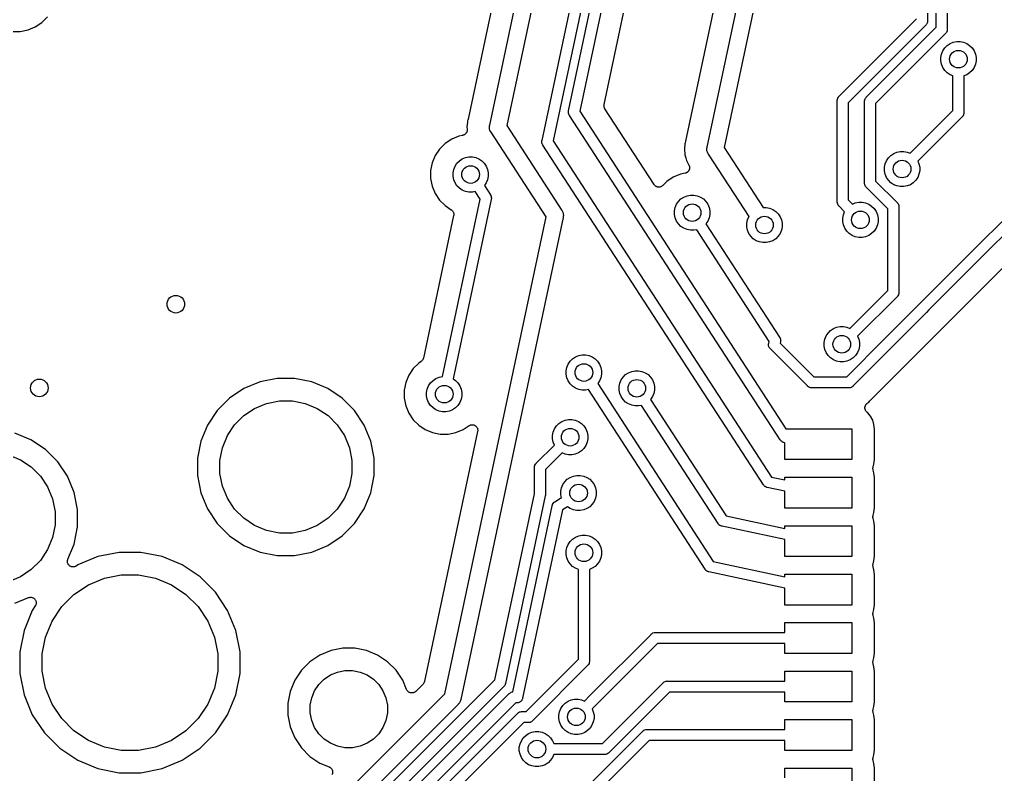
# Model space of a CAD drawing. Extents: x 59 to 2996, y -153 to 1402.
# Drawn here: x 610.82 to 632.98, y 645.91 to 663.05 of the extents above; entities that cross this region are included whole.
import ezdxf

# ---------------------------------------------------------------- set-up
doc = ezdxf.new("R2010")
doc.units = 0
doc.layers.add('BLACK', color=7, linetype='CONTINUOUS')

msp = doc.modelspace()

# ---------------------------------------------------------------- linework, layer by layer
at = {"layer": 'BLACK', "linetype": 'Continuous'}
for points in [[(626.362, 674.256), (623.538, 660.968), (628.22, 653.758), (629.717, 653.758), (629.717, 653.058), (628.193, 653.058), (628.193, 653.442), (628.173, 653.446), (628.167, 653.447), (628.161, 653.449), (628.161, 653.449), (628.15, 653.452), (628.143, 653.455), (628.122, 653.466), (628.103, 653.482), (628.092, 653.497), (628.091, 653.497), (628.088, 653.502), (628.085, 653.507), (623.303, 660.87), (623.299, 660.875), (623.297, 660.88), (623.297, 660.88), (623.288, 660.897), (623.281, 660.92), (623.279, 660.945), (623.279, 660.945), (623.281, 660.963), (623.281, 660.963), (623.282, 660.969), (623.284, 660.975), (626.108, 674.263)], [(625.803, 673.787), (622.935, 660.296), (627.893, 652.661), (628.193, 652.598), (628.193, 652.658), (629.717, 652.658), (629.717, 651.958), (628.193, 651.958), (628.193, 652.342), (627.796, 652.426), (627.79, 652.427), (627.784, 652.429), (627.784, 652.429), (627.767, 652.435), (627.745, 652.446), (627.743, 652.449), (627.726, 652.462), (627.715, 652.477), (627.715, 652.477), (627.711, 652.482), (627.708, 652.487), (622.7, 660.198), (622.697, 660.203), (622.694, 660.209), (622.694, 660.209), (622.685, 660.225), (622.678, 660.249), (622.676, 660.273), (622.677, 660.278), (622.678, 660.292), (622.678, 660.292), (622.679, 660.298), (622.681, 660.304), (625.548, 673.794)], [(629.002, 670.423), (626.817, 660.143), (627.7, 658.783), (627.772, 658.783), (627.849, 658.767), (627.922, 658.737), (627.987, 658.693), (628.043, 658.638), (628.087, 658.572), (628.117, 658.499), (628.132, 658.422), (628.132, 658.343), (628.117, 658.266), (628.087, 658.193), (628.043, 658.128), (627.987, 658.072), (627.922, 658.028), (627.849, 657.998), (627.772, 657.983), (627.693, 657.983), (627.616, 657.998), (627.543, 658.028), (627.477, 658.072), (627.422, 658.128), (627.378, 658.193), (627.348, 658.266), (627.332, 658.343), (627.332, 658.422), (627.348, 658.499), (627.378, 658.572), (627.38, 658.575), (626.459, 659.994), (626.453, 660.001), (626.436, 660.034), (626.426, 660.07), (626.422, 660.108), (626.422, 660.108), (626.423, 660.114), (626.426, 660.136), (626.426, 660.136), (626.427, 660.145), (626.429, 660.154), (628.638, 670.547)], [(616.046, 643.314), (620.472, 647.739), (622.773, 658.566), (621.522, 660.491), (621.516, 660.499), (621.499, 660.532), (621.489, 660.568), (621.487, 660.59), (621.486, 660.605), (621.486, 660.606), (621.489, 660.633), (621.489, 660.633), (621.49, 660.643), (621.493, 660.652), (622.869, 667.127)], [(623.242, 667.048), (621.88, 660.641), (623.13, 658.715), (623.136, 658.707), (623.153, 658.674), (623.163, 658.64), (623.164, 658.638), (623.167, 658.601), (623.167, 658.601), (623.164, 658.573), (623.164, 658.573), (623.163, 658.563), (623.16, 658.554), (620.835, 647.615), (620.834, 647.607), (620.831, 647.597), (620.831, 647.596), (620.828, 647.588), (620.823, 647.571), (620.823, 647.57), (620.822, 647.569), (620.814, 647.554), (620.805, 647.538), (620.805, 647.537), (620.804, 647.536), (620.793, 647.523), (620.788, 647.516), (620.787, 647.515), (620.78, 647.507), (620.773, 647.502), (616.365, 643.094)], [(631.433, 667.147), (631.433, 663.016), (631.434, 663.01), (631.433, 663.004), (631.433, 663.004), (631.431, 662.985), (631.424, 662.962), (631.416, 662.947), (631.412, 662.94), (631.401, 662.926), (631.401, 662.926), (631.397, 662.921), (631.392, 662.917), (629.635, 661.16), (629.635, 658.953), (629.729, 658.859), (629.794, 658.885), (629.871, 658.901), (629.95, 658.901), (630.027, 658.885), (630.1, 658.855), (630.165, 658.811), (630.221, 658.756), (630.265, 658.69), (630.295, 658.617), (630.31, 658.54), (630.31, 658.461), (630.295, 658.384), (630.265, 658.311), (630.221, 658.246), (630.165, 658.19), (630.1, 658.146), (630.027, 658.116), (629.95, 658.101), (629.871, 658.101), (629.794, 658.116), (629.721, 658.146), (629.655, 658.19), (629.6, 658.246), (629.556, 658.311), (629.526, 658.384), (629.51, 658.461), (629.51, 658.54), (629.526, 658.617), (629.552, 658.682), (629.426, 658.808), (629.421, 658.812), (629.417, 658.817), (629.406, 658.831), (629.394, 658.853), (629.387, 658.876), (629.386, 658.884), (629.385, 658.895), (629.385, 658.895), (629.385, 658.901), (629.385, 658.907), (629.385, 661.206), (629.385, 661.212), (629.385, 661.218), (629.385, 661.218), (629.387, 661.237), (629.394, 661.26), (629.396, 661.264), (629.406, 661.282), (629.418, 661.296), (629.421, 661.301), (629.426, 661.305), (631.183, 663.062)], [(622.315, 666.966), (621.002, 660.788), (621.002, 660.786), (621, 660.781), (620.999, 660.776), (620.99, 660.749), (620.987, 660.721), (620.987, 660.721), (620.975, 660.612), (620.98, 660.554), (620.98, 660.552), (620.98, 660.547), (620.981, 660.542), (620.98, 660.535), (620.98, 660.527), (620.979, 660.522), (620.978, 660.517), (620.976, 660.51), (620.974, 660.503), (620.972, 660.498), (620.971, 660.494), (620.967, 660.487), (620.964, 660.48), (620.961, 660.476), (620.959, 660.472), (620.954, 660.466), (620.95, 660.46), (620.946, 660.457), (620.943, 660.453), (620.937, 660.448), (620.932, 660.443), (620.928, 660.44), (620.924, 660.437), (620.917, 660.434), (620.911, 660.43), (620.906, 660.428), (620.902, 660.425), (620.895, 660.423), (620.888, 660.421), (620.883, 660.42), (620.878, 660.418), (620.795, 660.402), (620.629, 660.333), (620.481, 660.234), (620.354, 660.107), (620.255, 659.959), (620.186, 659.793), (620.151, 659.618), (620.151, 659.439), (620.186, 659.264), (620.255, 659.098), (620.354, 658.95), (620.481, 658.823), (620.621, 658.73), (620.622, 658.729), (620.622, 658.728), (620.623, 658.728), (620.632, 658.72), (620.641, 658.713), (620.641, 658.712), (620.642, 658.712), (620.649, 658.703), (620.657, 658.693), (620.657, 658.693), (620.657, 658.693), (620.662, 658.682), (620.668, 658.671), (620.668, 658.671), (620.668, 658.671), (620.672, 658.659), (620.675, 658.647), (620.675, 658.647), (620.675, 658.647), (620.676, 658.635), (620.677, 658.623), (620.677, 658.622), (620.677, 658.622), (620.676, 658.61), (620.675, 658.598), (620.674, 658.598), (620.674, 658.598), (619.987, 655.364), (619.987, 655.362), (619.983, 655.351), (619.98, 655.341), (619.979, 655.34), (619.979, 655.338), (619.973, 655.329), (619.968, 655.319), (619.967, 655.318), (619.967, 655.317), (619.959, 655.309), (619.953, 655.3), (619.951, 655.299), (619.95, 655.298), (619.942, 655.291), (619.933, 655.284), (619.881, 655.25), (619.755, 655.123), (619.655, 654.974), (619.587, 654.809), (619.552, 654.634), (619.552, 654.455), (619.587, 654.279), (619.655, 654.114), (619.755, 653.965), (619.881, 653.839), (620.03, 653.74), (620.195, 653.671), (620.371, 653.636), (620.549, 653.636), (620.725, 653.671), (620.89, 653.74), (621.024, 653.829), (621.025, 653.83), (621.026, 653.83), (621.026, 653.831), (621.037, 653.836), (621.047, 653.841), (621.048, 653.841), (621.049, 653.842), (621.06, 653.845), (621.071, 653.848), (621.072, 653.848), (621.072, 653.848), (621.084, 653.849), (621.096, 653.85), (621.096, 653.85), (621.097, 653.85), (621.109, 653.849), (621.121, 653.848), (621.121, 653.847), (621.122, 653.847), (621.133, 653.844), (621.144, 653.84), (621.145, 653.84), (621.145, 653.84), (621.156, 653.834), (621.166, 653.828), (621.166, 653.828), (621.167, 653.828), (621.176, 653.82), (621.185, 653.812), (621.185, 653.812), (621.186, 653.812), (621.193, 653.802), (621.201, 653.793), (621.201, 653.793), (621.201, 653.792), (621.207, 653.782), (621.212, 653.771), (621.212, 653.771), (621.213, 653.77), (621.216, 653.759), (621.219, 653.747), (621.219, 653.747), (621.219, 653.746), (621.22, 653.735), (621.221, 653.723), (621.221, 653.722), (621.221, 653.722), (621.22, 653.71), (621.219, 653.698), (621.219, 653.698), (621.219, 653.697), (620.014, 648.029), (620.013, 648.027), (620.01, 648.017), (620.007, 648.006), (620.006, 648.005), (620.006, 648.004), (620, 647.994), (619.995, 647.985), (619.994, 647.983), (619.993, 647.982), (619.986, 647.974), (619.979, 647.965), (619.812, 647.798), (619.812, 647.798), (619.812, 647.798), (619.812, 647.798), (619.811, 647.797), (619.802, 647.79), (619.792, 647.782), (619.792, 647.782), (619.792, 647.782), (619.781, 647.776), (619.77, 647.771), (619.77, 647.77), (619.77, 647.77), (619.758, 647.767), (619.747, 647.763), (619.746, 647.763), (619.746, 647.763), (619.734, 647.762), (619.722, 647.761), (619.722, 647.761), (619.721, 647.761), (619.709, 647.762), (619.697, 647.764), (619.697, 647.764), (619.697, 647.764), (619.685, 647.767), (619.674, 647.771), (619.673, 647.771), (619.673, 647.771), (619.662, 647.777), (619.652, 647.783), (619.651, 647.783), (619.651, 647.783), (619.642, 647.791), (619.633, 647.799), (619.632, 647.799), (619.632, 647.799), (619.625, 647.808), (619.617, 647.818), (619.617, 647.818), (619.617, 647.818), (619.611, 647.829), (619.605, 647.84), (619.518, 648.05), (619.367, 648.276), (619.174, 648.469), (618.948, 648.62), (618.696, 648.724), (618.429, 648.778), (618.156, 648.778), (617.889, 648.724), (617.638, 648.62), (617.411, 648.469), (617.218, 648.276), (617.067, 648.05), (616.963, 647.798), (616.91, 647.531), (616.91, 647.258), (616.963, 646.991), (617.067, 646.74), (617.218, 646.513), (617.411, 646.32), (617.638, 646.169), (617.848, 646.082), (617.849, 646.082), (617.849, 646.082), (617.849, 646.082), (617.849, 646.081), (617.86, 646.075), (617.87, 646.07), (617.871, 646.069), (617.871, 646.069), (617.88, 646.062), (617.889, 646.054), (617.89, 646.054), (617.89, 646.053), (617.897, 646.044), (617.905, 646.035), (617.905, 646.034), (617.905, 646.034), (617.911, 646.023), (617.917, 646.013), (617.917, 646.012), (617.917, 646.012), (617.92, 646.001), (617.924, 645.989), (617.924, 645.989), (617.924, 645.988), (617.925, 645.976), (617.926, 645.964), (617.926, 645.964), (617.926, 645.964), (617.925, 645.952), (617.924, 645.94), (617.923, 645.939), (617.923, 645.939), (617.92, 645.927), (617.916, 645.916), (617.916, 645.916), (617.916, 645.915), (617.91, 645.905)], [(627.231, 666.37), (625.939, 660.29), (625.939, 660.288), (625.937, 660.283), (625.936, 660.278), (625.927, 660.251), (625.924, 660.223), (625.924, 660.223), (625.912, 660.114), (625.924, 659.977), (625.943, 659.909), (625.943, 659.909), (625.962, 659.845), (626.009, 659.755), (626.009, 659.755), (626.016, 659.74), (626.017, 659.739), (626.019, 659.734), (626.021, 659.73), (626.023, 659.723), (626.026, 659.716), (626.027, 659.711), (626.028, 659.706), (626.029, 659.699), (626.03, 659.691), (626.03, 659.686), (626.03, 659.681), (626.03, 659.674), (626.029, 659.666), (626.028, 659.662), (626.028, 659.657), (626.026, 659.65), (626.024, 659.642), (626.022, 659.638), (626.02, 659.633), (626.017, 659.626), (626.014, 659.62), (626.011, 659.616), (626.009, 659.611), (626.004, 659.605), (626, 659.599), (625.996, 659.596), (625.993, 659.592), (625.987, 659.587), (625.982, 659.582), (625.978, 659.579), (625.974, 659.576), (625.967, 659.573), (625.961, 659.569), (625.956, 659.567), (625.952, 659.565), (625.945, 659.563), (625.938, 659.56), (625.933, 659.559), (625.928, 659.557), (625.825, 659.537), (625.659, 659.468), (625.511, 659.369), (625.422, 659.281), (625.421, 659.279), (625.421, 659.279), (625.42, 659.279), (625.411, 659.271), (625.402, 659.264), (625.401, 659.264), (625.401, 659.263), (625.39, 659.258), (625.38, 659.252), (625.379, 659.252), (625.379, 659.252), (625.367, 659.249), (625.356, 659.246), (625.355, 659.245), (625.355, 659.245), (625.343, 659.244), (625.331, 659.243), (625.331, 659.243), (625.33, 659.243), (625.318, 659.245), (625.306, 659.246), (625.306, 659.246), (625.306, 659.246), (625.294, 659.25), (625.283, 659.253), (625.282, 659.254), (625.282, 659.254), (625.271, 659.26), (625.261, 659.265), (625.261, 659.266), (625.26, 659.266), (625.251, 659.273), (625.242, 659.281), (625.242, 659.282), (625.241, 659.282), (625.234, 659.291), (625.226, 659.3), (625.226, 659.301), (625.226, 659.301), (624.107, 661.024), (624.107, 661.024), (624.107, 661.024), (624.107, 661.024), (624.106, 661.025), (624.101, 661.036), (624.096, 661.046), (624.095, 661.047), (624.095, 661.048), (624.092, 661.059), (624.089, 661.07), (624.089, 661.071), (624.088, 661.071), (624.088, 661.083), (624.087, 661.095), (624.087, 661.096), (624.087, 661.096), (624.088, 661.108), (624.089, 661.119), (624.889, 664.881)], [(631.883, 665.51), (631.883, 662.83), (631.884, 662.823), (631.883, 662.817), (631.883, 662.817), (631.881, 662.799), (631.878, 662.787), (631.874, 662.775), (631.862, 662.754), (631.851, 662.739), (631.851, 662.739), (631.847, 662.735), (631.842, 662.731), (630.256, 661.144), (630.256, 659.379), (630.742, 658.893), (630.747, 658.889), (630.751, 658.884), (630.751, 658.884), (630.762, 658.87), (630.772, 658.853), (630.774, 658.848), (630.781, 658.825), (630.783, 658.806), (630.783, 658.806), (630.784, 658.8), (630.783, 658.794), (630.783, 658.161), (630.783, 656.854), (630.784, 656.848), (630.783, 656.842), (630.783, 656.841), (630.781, 656.823), (630.778, 656.811), (630.774, 656.8), (630.762, 656.778), (630.751, 656.764), (630.751, 656.764), (630.747, 656.759), (630.742, 656.755), (629.845, 655.858), (629.871, 655.793), (629.887, 655.716), (629.887, 655.637), (629.871, 655.56), (629.841, 655.487), (629.798, 655.421), (629.742, 655.366), (629.676, 655.322), (629.604, 655.292), (629.526, 655.276), (629.447, 655.276), (629.37, 655.292), (629.297, 655.322), (629.232, 655.366), (629.176, 655.421), (629.132, 655.487), (629.102, 655.56), (629.087, 655.637), (629.087, 655.716), (629.102, 655.793), (629.132, 655.866), (629.176, 655.931), (629.232, 655.987), (629.297, 656.031), (629.37, 656.061), (629.447, 656.076), (629.526, 656.076), (629.604, 656.061), (629.668, 656.034), (630.533, 656.899), (630.533, 658.161), (630.533, 658.161), (630.533, 658.748), (630.047, 659.235), (630.042, 659.239), (630.038, 659.243), (630.026, 659.258), (630.015, 659.279), (630.009, 659.298), (630.008, 659.303), (630.006, 659.321), (630.006, 659.321), (630.005, 659.327), (630.006, 659.333), (630.006, 661.19), (630.005, 661.196), (630.006, 661.202), (630.006, 661.202), (630.008, 661.221), (630.015, 661.244), (630.018, 661.249), (630.026, 661.266), (630.038, 661.28), (630.038, 661.28), (630.042, 661.285), (630.047, 661.289), (631.633, 662.875), (631.633, 665.556)], [(610.666, 662.779), (610.834, 662.779), (611.009, 662.814), (611.175, 662.882), (611.323, 662.981), (611.45, 663.108)], [(634.618, 659.606), (631.467, 656.455), (631.467, 656.455), (631.407, 656.395), (629.742, 654.73), (629.738, 654.725), (629.734, 654.721), (629.734, 654.721), (629.719, 654.709), (629.706, 654.702), (629.698, 654.698), (629.698, 654.698), (629.698, 654.698), (629.674, 654.691), (629.656, 654.689), (629.656, 654.689), (629.65, 654.688), (629.643, 654.689), (629.606, 654.689), (629.593, 654.689), (628.806, 654.689), (628.8, 654.688), (628.775, 654.691), (628.751, 654.698), (628.73, 654.709), (628.715, 654.721), (628.715, 654.721), (628.711, 654.725), (628.707, 654.73), (627.865, 655.572), (627.86, 655.576), (627.852, 655.585), (627.845, 655.594), (627.845, 655.595), (627.844, 655.595), (627.839, 655.606), (627.833, 655.616), (627.833, 655.617), (627.833, 655.617), (627.83, 655.628), (627.826, 655.639), (627.826, 655.64), (627.826, 655.641), (627.825, 655.652), (627.824, 655.664), (627.824, 655.665), (627.824, 655.665), (627.825, 655.677), (627.826, 655.688), (627.828, 655.695), (627.838, 655.741), (626.192, 658.276), (626.129, 658.264), (626.05, 658.264), (625.973, 658.279), (625.9, 658.309), (625.835, 658.353), (625.779, 658.409), (625.735, 658.474), (625.705, 658.547), (625.69, 658.624), (625.69, 658.703), (625.705, 658.78), (625.735, 658.853), (625.779, 658.919), (625.835, 658.974), (625.9, 659.018), (625.973, 659.048), (626.05, 659.064), (626.129, 659.064), (626.206, 659.048), (626.279, 659.018), (626.345, 658.974), (626.4, 658.919), (626.444, 658.853), (626.474, 658.78), (626.49, 658.703), (626.49, 658.624), (626.474, 658.547), (626.444, 658.474), (626.402, 658.412), (628.073, 655.839), (628.077, 655.835), (628.079, 655.829), (628.079, 655.829), (628.088, 655.813), (628.095, 655.789), (628.096, 655.77), (628.097, 655.765), (628.095, 655.746), (628.095, 655.746), (628.094, 655.74), (628.092, 655.734), (628.086, 655.704), (628.851, 654.939), (629.598, 654.939), (630.457, 655.798), (630.457, 655.798), (631.29, 656.632), (631.29, 656.632), (634.442, 659.783)], [(630.228, 645.364), (630.228, 646.052), (630.218, 646.158), (630.198, 646.221), (630.198, 646.221), (630.198, 646.221), (630.198, 646.221), (630.198, 646.223), (630.196, 646.234), (630.193, 646.246), (630.193, 646.246), (630.193, 646.247), (630.194, 646.259), (630.194, 646.271), (630.194, 646.271), (630.194, 646.272), (630.196, 646.283), (630.198, 646.295), (630.218, 646.358), (630.228, 646.464), (630.228, 647.152), (630.218, 647.258), (630.198, 647.321), (630.198, 647.321), (630.198, 647.321), (630.198, 647.321), (630.198, 647.323), (630.196, 647.334), (630.193, 647.346), (630.193, 647.346), (630.193, 647.347), (630.194, 647.359), (630.194, 647.371), (630.194, 647.371), (630.194, 647.372), (630.196, 647.383), (630.198, 647.395), (630.218, 647.458), (630.228, 647.564), (630.228, 648.252), (630.218, 648.358), (630.198, 648.421), (630.198, 648.421), (630.198, 648.421), (630.198, 648.421), (630.198, 648.423), (630.196, 648.434), (630.193, 648.446), (630.193, 648.446), (630.193, 648.447), (630.194, 648.459), (630.194, 648.471), (630.194, 648.471), (630.194, 648.472), (630.196, 648.483), (630.198, 648.495), (630.218, 648.558), (630.228, 648.664), (630.228, 649.352), (630.218, 649.458), (630.198, 649.521), (630.198, 649.521), (630.198, 649.521), (630.198, 649.521), (630.198, 649.523), (630.196, 649.534), (630.193, 649.546), (630.193, 649.546), (630.193, 649.547), (630.194, 649.559), (630.194, 649.571), (630.194, 649.571), (630.194, 649.572), (630.196, 649.583), (630.198, 649.595), (630.218, 649.658), (630.228, 649.764), (630.228, 650.452), (630.218, 650.558), (630.198, 650.621), (630.198, 650.621), (630.198, 650.621), (630.198, 650.621), (630.198, 650.623), (630.196, 650.634), (630.193, 650.646), (630.193, 650.646), (630.193, 650.647), (630.194, 650.659), (630.194, 650.671), (630.194, 650.671), (630.194, 650.672), (630.196, 650.683), (630.198, 650.695), (630.218, 650.758), (630.228, 650.864), (630.228, 651.552), (630.218, 651.658), (630.198, 651.721), (630.198, 651.721), (630.198, 651.721), (630.198, 651.721), (630.198, 651.723), (630.196, 651.734), (630.193, 651.746), (630.193, 651.746), (630.193, 651.747), (630.194, 651.759), (630.194, 651.771), (630.194, 651.771), (630.194, 651.772), (630.196, 651.783), (630.198, 651.795), (630.218, 651.858), (630.228, 651.964), (630.228, 652.652), (630.218, 652.758), (630.198, 652.821), (630.198, 652.821), (630.198, 652.821), (630.198, 652.821), (630.198, 652.823), (630.196, 652.834), (630.193, 652.846), (630.193, 652.846), (630.193, 652.847), (630.194, 652.859), (630.194, 652.871), (630.194, 652.871), (630.194, 652.872), (630.196, 652.883), (630.198, 652.895), (630.218, 652.958), (630.228, 653.064), (630.228, 653.752), (630.218, 653.858), (630.189, 653.953), (630.141, 654.042), (630.078, 654.119), (630.059, 654.135), (630.058, 654.135), (630.058, 654.135), (630.058, 654.135), (630.058, 654.136), (630.049, 654.144), (630.041, 654.153), (630.041, 654.153), (630.04, 654.153), (630.034, 654.163), (630.027, 654.174), (630.027, 654.174), (630.027, 654.174), (630.022, 654.185), (630.018, 654.196), (630.018, 654.197), (630.018, 654.197), (630.015, 654.209), (630.013, 654.221), (630.013, 654.221), (630.013, 654.222), (630.013, 654.234), (630.013, 654.246), (630.013, 654.246), (630.013, 654.246), (630.016, 654.258), (630.018, 654.27), (630.018, 654.27), (630.018, 654.271), (630.023, 654.282), (630.028, 654.293), (630.028, 654.293), (630.028, 654.293), (630.035, 654.303), (630.041, 654.313), (630.042, 654.314), (630.042, 654.314), (630.05, 654.322), (630.059, 654.331), (630.08, 654.348), (630.08, 654.348), (630.099, 654.364), (630.115, 654.383), (630.116, 654.385), (630.12, 654.388), (630.124, 654.393), (631.773, 656.042), (631.773, 656.042), (631.849, 656.118), (631.849, 656.118), (634.75, 659.019)], [(616.715, 643.161), (621.611, 648.057), (622.509, 652.281), (622.509, 652.876), (622.509, 652.882), (622.509, 652.891), (622.511, 652.907), (622.514, 652.917), (622.518, 652.93), (622.53, 652.952), (622.542, 652.966), (622.542, 652.966), (622.545, 652.971), (622.55, 652.975), (622.961, 653.386), (622.935, 653.451), (622.919, 653.528), (622.919, 653.607), (622.935, 653.684), (622.965, 653.757), (623.009, 653.822), (623.064, 653.878), (623.13, 653.922), (623.203, 653.952), (623.28, 653.967), (623.359, 653.967), (623.436, 653.952), (623.509, 653.922), (623.574, 653.878), (623.63, 653.822), (623.674, 653.757), (623.704, 653.684), (623.719, 653.607), (623.719, 653.528), (623.704, 653.451), (623.674, 653.378), (623.63, 653.313), (623.574, 653.257), (623.509, 653.213), (623.436, 653.183), (623.359, 653.167), (623.28, 653.167), (623.203, 653.183), (623.138, 653.21), (622.759, 652.831), (622.759, 652.273), (622.76, 652.266), (622.759, 652.255), (622.757, 652.243), (622.755, 652.237), (621.85, 647.976), (621.849, 647.971), (621.847, 647.964), (621.847, 647.963), (621.845, 647.958), (621.842, 647.947), (621.842, 647.946), (621.841, 647.946), (621.836, 647.935), (621.83, 647.925), (621.83, 647.925), (621.83, 647.924), (621.822, 647.915), (621.819, 647.911), (621.818, 647.911), (621.814, 647.905), (621.809, 647.902), (616.924, 643.017)], [(610.711, 649.797), (611.02, 649.925), (611.021, 649.925), (611.021, 649.925), (611.021, 649.925), (611.021, 649.925), (611.033, 649.929), (611.045, 649.932), (611.045, 649.932), (611.045, 649.932), (611.058, 649.933), (611.069, 649.934), (611.07, 649.934), (611.07, 649.934), (611.082, 649.933), (611.094, 649.932), (611.094, 649.932), (611.094, 649.932), (611.106, 649.928), (611.118, 649.924), (611.118, 649.924), (611.118, 649.924), (611.129, 649.918), (611.14, 649.912), (611.14, 649.912), (611.14, 649.912), (611.149, 649.904), (611.159, 649.896), (611.159, 649.896), (611.159, 649.896), (611.167, 649.887), (611.174, 649.877), (611.174, 649.877), (611.174, 649.877), (611.18, 649.866), (611.186, 649.855), (611.186, 649.855), (611.186, 649.855), (611.189, 649.843), (611.193, 649.832), (611.193, 649.831), (611.193, 649.831), (611.194, 649.819), (611.195, 649.807), (611.195, 649.807), (611.195, 649.807), (611.194, 649.794), (611.193, 649.782), (611.193, 649.782), (611.193, 649.782), (611.189, 649.77), (611.186, 649.759), (611.185, 649.758), (611.185, 649.758), (611.18, 649.747), (611.174, 649.737), (611.106, 649.636), (610.918, 649.181), (610.822, 648.697), (610.822, 648.204), (610.918, 647.721), (611.106, 647.266), (611.38, 646.856), (611.729, 646.507), (612.139, 646.234), (612.594, 646.045), (613.077, 645.949), (613.57, 645.949), (614.053, 646.045), (614.509, 646.234), (614.918, 646.507), (615.267, 646.856), (615.541, 647.266), (615.729, 647.721), (615.826, 648.204), (615.826, 648.697), (615.729, 649.181), (615.541, 649.636), (615.267, 650.046), (614.918, 650.394), (614.509, 650.668), (614.053, 650.857), (613.57, 650.953), (613.077, 650.953), (612.594, 650.857), (612.139, 650.668), (612.101, 650.643), (612.1, 650.642), (612.1, 650.642), (612.1, 650.642), (612.099, 650.642), (612.088, 650.636), (612.078, 650.631), (612.078, 650.631), (612.077, 650.63), (612.066, 650.627), (612.054, 650.624), (612.054, 650.624), (612.054, 650.624), (612.041, 650.623), (612.029, 650.621), (612.029, 650.621), (612.029, 650.621), (612.017, 650.623), (612.005, 650.624), (612.004, 650.624), (612.004, 650.624), (611.993, 650.628), (611.981, 650.631), (611.981, 650.632), (611.981, 650.632), (611.97, 650.637), (611.959, 650.643), (611.959, 650.643), (611.959, 650.643), (611.95, 650.651), (611.94, 650.659), (611.94, 650.659), (611.94, 650.659), (611.932, 650.669), (611.924, 650.678), (611.924, 650.678), (611.924, 650.679), (611.919, 650.689), (611.913, 650.7), (611.913, 650.7), (611.913, 650.701), (611.909, 650.712), (611.906, 650.724), (611.906, 650.724), (611.906, 650.724), (611.905, 650.737), (611.903, 650.749), (611.903, 650.749), (611.903, 650.749), (611.905, 650.761), (611.906, 650.773), (611.906, 650.773), (611.906, 650.774), (611.91, 650.785), (611.913, 650.797), (612.056, 651.142), (612.133, 651.53), (612.133, 651.925), (612.056, 652.313), (611.904, 652.679), (611.685, 653.007), (611.68, 653.012), (611.68, 653.012), (611.405, 653.287), (611.076, 653.507), (610.711, 653.658)], [(610.563, 653.17), (610.836, 653.057), (611.081, 652.893), (611.29, 652.684), (611.454, 652.438), (611.567, 652.165), (611.625, 651.875), (611.625, 651.58), (611.567, 651.29), (611.454, 651.017), (611.29, 650.771), (611.081, 650.562), (610.836, 650.398), (610.563, 650.285)], [(617.165, 642.975), (621.938, 647.748), (621.942, 647.752), (621.95, 647.759), (621.961, 647.768), (621.983, 647.78), (622.006, 647.787), (622.014, 647.788), (622.912, 652.012), (622.913, 652.018), (622.915, 652.024), (622.915, 652.024), (622.92, 652.042), (622.932, 652.063), (622.948, 652.082), (622.967, 652.097), (622.973, 652.1), (623.123, 652.198), (623.11, 652.261), (623.11, 652.34), (623.125, 652.417), (623.156, 652.49), (623.199, 652.555), (623.255, 652.611), (623.321, 652.655), (623.393, 652.685), (623.471, 652.7), (623.549, 652.7), (623.627, 652.685), (623.7, 652.655), (623.765, 652.611), (623.821, 652.555), (623.865, 652.49), (623.895, 652.417), (623.91, 652.34), (623.91, 652.261), (623.895, 652.183), (623.865, 652.111), (623.821, 652.045), (623.765, 651.989), (623.7, 651.946), (623.627, 651.916), (623.549, 651.9), (623.471, 651.9), (623.393, 651.916), (623.321, 651.946), (623.258, 651.987), (623.147, 651.915), (622.239, 647.644), (622.239, 647.639), (622.237, 647.632), (622.237, 647.632), (622.235, 647.627), (622.232, 647.616), (622.231, 647.615), (622.231, 647.614), (622.225, 647.604), (622.22, 647.594), (622.22, 647.593), (622.219, 647.592), (622.212, 647.584), (622.204, 647.575), (622.204, 647.574), (622.203, 647.574), (622.194, 647.566), (622.185, 647.559), (622.185, 647.559), (622.184, 647.558), (622.174, 647.553), (622.164, 647.548), (622.163, 647.547), (622.162, 647.547), (622.151, 647.544), (622.14, 647.54), (622.139, 647.54), (622.138, 647.54), (622.127, 647.539), (622.122, 647.539), (622.121, 647.539), (622.114, 647.538), (622.109, 647.539), (622.083, 647.539), (617.374, 642.83)], [(617.615, 642.789), (622.125, 647.298), (622.128, 647.302), (622.133, 647.306), (622.133, 647.306), (622.147, 647.318), (622.169, 647.33), (622.189, 647.336), (622.193, 647.337), (622.211, 647.339), (622.211, 647.339), (622.217, 647.339), (622.223, 647.339), (622.317, 647.339), (623.506, 648.527), (623.506, 650.564), (623.442, 650.591), (623.376, 650.635), (623.32, 650.69), (623.277, 650.756), (623.246, 650.829), (623.231, 650.906), (623.231, 650.985), (623.246, 651.062), (623.277, 651.135), (623.32, 651.2), (623.376, 651.256), (623.442, 651.3), (623.514, 651.33), (623.592, 651.345), (623.67, 651.345), (623.748, 651.33), (623.821, 651.3), (623.886, 651.256), (623.942, 651.2), (623.986, 651.135), (624.016, 651.062), (624.031, 650.985), (624.031, 650.906), (624.016, 650.829), (623.986, 650.756), (623.942, 650.69), (623.886, 650.635), (623.821, 650.591), (623.756, 650.564), (623.756, 648.482), (623.757, 648.476), (623.756, 648.47), (623.756, 648.47), (623.754, 648.451), (623.747, 648.428), (623.735, 648.406), (623.735, 648.405), (623.724, 648.392), (623.724, 648.392), (623.72, 648.387), (623.715, 648.383), (622.462, 647.13), (622.458, 647.125), (622.453, 647.121), (622.453, 647.121), (622.439, 647.109), (622.417, 647.098), (622.408, 647.095), (622.393, 647.09), (622.375, 647.089), (622.375, 647.089), (622.369, 647.088), (622.363, 647.089), (622.269, 647.089), (617.824, 642.644)], [(623.708, 645.633), (624.967, 646.892), (624.971, 646.897), (624.976, 646.901), (624.976, 646.901), (624.99, 646.912), (624.993, 646.914), (625.012, 646.924), (625.035, 646.931), (625.054, 646.933), (625.054, 646.933), (625.06, 646.934), (625.066, 646.933), (628.193, 646.933), (628.193, 647.158), (629.717, 647.158), (629.717, 646.458), (628.193, 646.458), (628.193, 646.683), (625.112, 646.683), (623.853, 645.424)], [(628.193, 645.833), (628.193, 646.058), (629.717, 646.058), (629.717, 645.358)]]:
    msp.add_lwpolyline(points, dxfattribs=at)
for points in [[(632.325, 662.502), (632.39, 662.458), (632.446, 662.402), (632.49, 662.337), (632.52, 662.264), (632.535, 662.187), (632.535, 662.108), (632.52, 662.031), (632.49, 661.958), (632.446, 661.893), (632.39, 661.837), (632.325, 661.793), (632.26, 661.766), (632.26, 660.939), (632.261, 660.933), (632.26, 660.927), (632.26, 660.927), (632.258, 660.908), (632.254, 660.896), (632.251, 660.885), (632.24, 660.863), (632.228, 660.849), (632.228, 660.849), (632.224, 660.844), (632.219, 660.84), (631.214, 659.835), (631.24, 659.77), (631.256, 659.693), (631.256, 659.614), (631.24, 659.537), (631.21, 659.464), (631.167, 659.399), (631.111, 659.343), (631.045, 659.299), (630.972, 659.269), (630.895, 659.254), (630.816, 659.254), (630.739, 659.269), (630.666, 659.299), (630.601, 659.343), (630.545, 659.399), (630.501, 659.464), (630.471, 659.537), (630.456, 659.614), (630.456, 659.693), (630.471, 659.77), (630.501, 659.843), (630.545, 659.909), (630.601, 659.964), (630.666, 660.008), (630.739, 660.038), (630.816, 660.054), (630.895, 660.054), (630.972, 660.038), (631.037, 660.011), (632.01, 660.985), (632.01, 661.766), (631.946, 661.793), (631.88, 661.837), (631.824, 661.893), (631.781, 661.958), (631.75, 662.031), (631.735, 662.108), (631.735, 662.187), (631.75, 662.264), (631.781, 662.337), (631.824, 662.402), (631.88, 662.458), (631.946, 662.502), (632.018, 662.532), (632.096, 662.548), (632.174, 662.548), (632.252, 662.532)], [(621.249, 659.883), (621.314, 659.839), (621.37, 659.784), (621.414, 659.718), (621.444, 659.645), (621.459, 659.568), (621.459, 659.489), (621.444, 659.412), (621.414, 659.339), (621.372, 659.277), (621.507, 659.068), (621.511, 659.063), (621.514, 659.058), (621.514, 659.058), (621.523, 659.041), (621.529, 659.018), (621.531, 658.995), (621.532, 658.993), (621.53, 658.975), (621.53, 658.975), (621.529, 658.969), (621.527, 658.963), (620.661, 654.891), (620.715, 654.855), (620.771, 654.799), (620.814, 654.734), (620.845, 654.661), (620.86, 654.584), (620.86, 654.505), (620.845, 654.428), (620.814, 654.355), (620.771, 654.289), (620.715, 654.234), (620.649, 654.19), (620.577, 654.16), (620.499, 654.144), (620.421, 654.144), (620.343, 654.16), (620.271, 654.19), (620.205, 654.234), (620.149, 654.289), (620.106, 654.355), (620.075, 654.428), (620.06, 654.505), (620.06, 654.584), (620.075, 654.661), (620.106, 654.734), (620.149, 654.799), (620.205, 654.855), (620.271, 654.899), (620.343, 654.929), (620.417, 654.944), (621.273, 658.97), (621.162, 659.141), (621.099, 659.129), (621.02, 659.129), (620.943, 659.144), (620.87, 659.174), (620.804, 659.218), (620.749, 659.274), (620.705, 659.339), (620.675, 659.412), (620.659, 659.489), (620.659, 659.568), (620.675, 659.645), (620.705, 659.718), (620.749, 659.784), (620.804, 659.839), (620.87, 659.883), (620.943, 659.913), (621.02, 659.929), (621.099, 659.929), (621.176, 659.913)], [(623.821, 655.389), (623.886, 655.345), (623.942, 655.29), (623.986, 655.224), (624.016, 655.151), (624.031, 655.074), (624.031, 654.995), (624.016, 654.918), (623.986, 654.845), (623.944, 654.783), (626.567, 650.743), (628.193, 650.398), (628.193, 650.458), (629.717, 650.458), (629.717, 649.758), (628.193, 649.758), (628.193, 650.142), (626.471, 650.508), (626.464, 650.509), (626.459, 650.511), (626.459, 650.511), (626.445, 650.515), (626.441, 650.516), (626.419, 650.528), (626.401, 650.544), (626.389, 650.559), (626.389, 650.559), (626.385, 650.563), (626.382, 650.569), (623.734, 654.647), (623.671, 654.635), (623.592, 654.635), (623.515, 654.65), (623.442, 654.68), (623.376, 654.724), (623.321, 654.78), (623.277, 654.845), (623.247, 654.918), (623.231, 654.995), (623.231, 655.074), (623.247, 655.151), (623.277, 655.224), (623.321, 655.29), (623.376, 655.345), (623.442, 655.389), (623.515, 655.419), (623.592, 655.435), (623.671, 655.435), (623.748, 655.419)], [(625.023, 655.031), (625.088, 654.988), (625.144, 654.932), (625.188, 654.866), (625.218, 654.794), (625.233, 654.716), (625.233, 654.638), (625.218, 654.56), (625.188, 654.488), (625.146, 654.425), (626.863, 651.78), (628.193, 651.498), (628.193, 651.558), (629.717, 651.558), (629.717, 650.858), (628.193, 650.858), (628.193, 651.242), (626.767, 651.545), (626.761, 651.546), (626.755, 651.548), (626.755, 651.548), (626.737, 651.553), (626.716, 651.565), (626.715, 651.566), (626.697, 651.581), (626.685, 651.596), (626.685, 651.596), (626.681, 651.6), (626.679, 651.606), (624.936, 654.29), (624.873, 654.277), (624.794, 654.277), (624.716, 654.292), (624.644, 654.323), (624.578, 654.366), (624.522, 654.422), (624.479, 654.488), (624.449, 654.56), (624.433, 654.638), (624.433, 654.716), (624.449, 654.794), (624.479, 654.866), (624.522, 654.932), (624.578, 654.988), (624.644, 655.031), (624.716, 655.062), (624.794, 655.077), (624.873, 655.077), (624.95, 655.062)], [(616.279, 654.823), (615.913, 654.671), (615.584, 654.451), (615.305, 654.172), (615.085, 653.843), (614.933, 653.477), (614.856, 653.089), (614.856, 652.694), (614.933, 652.306), (615.085, 651.941), (615.305, 651.612), (615.584, 651.332), (615.913, 651.112), (616.279, 650.961), (616.667, 650.884), (617.062, 650.884), (617.45, 650.961), (617.815, 651.112), (618.144, 651.332), (618.424, 651.612), (618.644, 651.941), (618.795, 652.306), (618.872, 652.694), (618.872, 653.089), (618.795, 653.477), (618.644, 653.843), (618.424, 654.172), (618.144, 654.451), (617.815, 654.671), (617.45, 654.823), (617.062, 654.9), (616.667, 654.9)], [(617.575, 654.221), (617.821, 654.057), (618.029, 653.848), (618.194, 653.602), (618.307, 653.329), (618.364, 653.039), (618.364, 652.744), (618.307, 652.454), (618.194, 652.181), (618.029, 651.936), (617.821, 651.727), (617.575, 651.562), (617.302, 651.449), (617.012, 651.392), (616.717, 651.392), (616.427, 651.449), (616.154, 651.562), (615.908, 651.727), (615.699, 651.936), (615.535, 652.181), (615.422, 652.454), (615.364, 652.744), (615.364, 653.039), (615.422, 653.329), (615.535, 653.602), (615.699, 653.848), (615.908, 654.057), (616.154, 654.221), (616.427, 654.334), (616.717, 654.392), (617.012, 654.392), (617.302, 654.334)], [(614.268, 650.218), (614.595, 650), (614.872, 649.722), (615.091, 649.395), (615.241, 649.032), (615.318, 648.647), (615.318, 648.254), (615.241, 647.869), (615.091, 647.506), (614.872, 647.18), (614.595, 646.902), (614.268, 646.684), (613.905, 646.534), (613.52, 646.457), (613.127, 646.457), (612.742, 646.534), (612.379, 646.684), (612.053, 646.902), (611.775, 647.18), (611.557, 647.506), (611.406, 647.869), (611.33, 648.254), (611.33, 648.647), (611.406, 649.032), (611.557, 649.395), (611.775, 649.722), (612.053, 650), (612.379, 650.218), (612.742, 650.368), (613.127, 650.445), (613.52, 650.445), (613.905, 650.368)], [(628.193, 648.658), (628.193, 648.883), (625.3, 648.883), (623.953, 647.536), (623.953, 647.536), (623.819, 647.402), (623.845, 647.337), (623.861, 647.26), (623.861, 647.181), (623.845, 647.104), (623.815, 647.031), (623.771, 646.965), (623.716, 646.91), (623.65, 646.866), (623.577, 646.836), (623.5, 646.82), (623.421, 646.82), (623.344, 646.836), (623.271, 646.866), (623.206, 646.91), (623.15, 646.965), (623.106, 647.031), (623.076, 647.104), (623.061, 647.181), (623.061, 647.26), (623.076, 647.337), (623.106, 647.41), (623.15, 647.475), (623.206, 647.531), (623.271, 647.575), (623.344, 647.605), (623.421, 647.62), (623.5, 647.62), (623.577, 647.605), (623.642, 647.578), (623.777, 647.713), (623.777, 647.713), (625.155, 649.092), (625.159, 649.097), (625.168, 649.104), (625.178, 649.112), (625.2, 649.124), (625.224, 649.131), (625.242, 649.133), (625.242, 649.133), (625.248, 649.134), (625.254, 649.133), (628.193, 649.133), (628.193, 649.358), (629.717, 649.358), (629.717, 648.658)], [(618.707, 648.17), (618.85, 648.074), (618.972, 647.952), (619.068, 647.809), (619.134, 647.65), (619.168, 647.481), (619.168, 647.308), (619.134, 647.139), (619.068, 646.98), (618.972, 646.837), (618.85, 646.715), (618.707, 646.619), (618.548, 646.553), (618.379, 646.52), (618.206, 646.52), (618.037, 646.553), (617.878, 646.619), (617.735, 646.715), (617.613, 646.837), (617.517, 646.98), (617.451, 647.139), (617.418, 647.308), (617.418, 647.481), (617.451, 647.65), (617.517, 647.809), (617.613, 647.952), (617.735, 648.074), (617.878, 648.17), (618.037, 648.236), (618.206, 648.27), (618.379, 648.27), (618.548, 648.236)], [(628.193, 647.558), (628.193, 647.783), (625.575, 647.783), (624.197, 646.405), (624.193, 646.4), (624.188, 646.396), (624.174, 646.384), (624.152, 646.373), (624.152, 646.373), (624.129, 646.365), (624.11, 646.364), (624.11, 646.364), (624.104, 646.363), (624.098, 646.364), (622.946, 646.364), (622.92, 646.299), (622.876, 646.234), (622.82, 646.178), (622.755, 646.134), (622.682, 646.104), (622.605, 646.089), (622.526, 646.089), (622.449, 646.104), (622.376, 646.134), (622.31, 646.178), (622.255, 646.234), (622.211, 646.299), (622.181, 646.372), (622.165, 646.449), (622.165, 646.528), (622.181, 646.605), (622.211, 646.678), (622.255, 646.744), (622.31, 646.799), (622.376, 646.843), (622.449, 646.873), (622.526, 646.889), (622.605, 646.889), (622.682, 646.873), (622.755, 646.843), (622.82, 646.799), (622.876, 646.744), (622.92, 646.678), (622.946, 646.614), (624.052, 646.614), (625.431, 647.992), (625.435, 647.997), (625.44, 648.001), (625.454, 648.012), (625.475, 648.024), (625.479, 648.025), (625.499, 648.031), (625.517, 648.033), (625.517, 648.033), (625.524, 648.034), (625.53, 648.033), (628.193, 648.033), (628.193, 648.258), (629.717, 648.258), (629.717, 647.558)]]:
    msp.add_lwpolyline(points, close=True, dxfattribs=at)
at = {"layer": 'BLACK'}
for centre in [(632.135, 662.148), (621.059, 659.529), (630.856, 659.654), (626.09, 658.664), (629.91, 658.501), (627.732, 658.383), (614.366, 656.586), (629.487, 655.676), (623.631, 655.035), (611.266, 654.686), (624.833, 654.677), (620.46, 654.544), (623.319, 653.567), (623.51, 652.3), (623.631, 650.945), (623.461, 647.22), (622.565, 646.489)]:
    msp.add_circle(centre, 0.2, dxfattribs=at)

doc.saveas('drawing.dxf')
